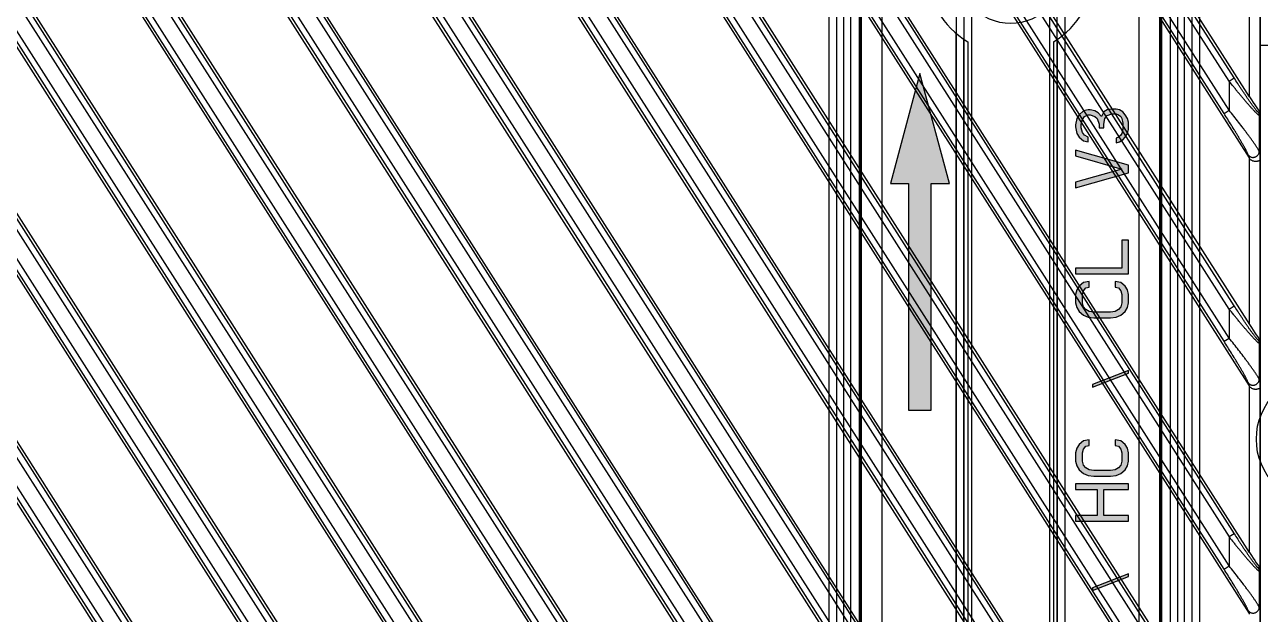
# Model space of a CAD drawing. Header units: millimetres. Extents: x 620 to 19791, y 2539 to 6969.
# Drawn here: x 16945.3 to 17027, y 5399.8 to 5438.8 of the extents above; entities that cross this region are included whole.
import ezdxf

# ---------------------------------------------------------------- set-up
doc = ezdxf.new("R2010")
doc.units = ezdxf.units.MM
doc.layers.add('02___PRT_ALL_AXES', color=7, linetype='Continuous')

# ---------------------------------------------------------------- blocks, each defined once
blk = doc.blocks.new('DTGFH')
at = {"color": 7, "linetype": 'Continuous'}
for p, q in [((9401.048, 4441.2), (9401.048, 4103.7)), ((9326.292, 4440.5), (9395.966, 4331.134)), ((9396.638, 4334.173), (9328.9, 4440.5)), ((9335.896, 4440.5), (9400.314, 4339.384)), ((9400.348, 4343.425), (9338.504, 4440.5)), ((9357.713, 4440.5), (9400.348, 4373.575)), ((9329.403, 4439.363), (9395.024, 4336.36)), ((9399.333, 4344.671), (9339.008, 4439.363)), ((9399.333, 4374.822), (9358.216, 4439.363)), ((9327.511, 4438.935), (9394.351, 4334.016)), ((9327.847, 4439.149), (9394.687, 4334.23)), ((9329.067, 4439.149), (9394.687, 4336.146)), ((9398.661, 4342.327), (9337.115, 4438.935)), ((9398.997, 4342.541), (9337.451, 4439.149)), ((9398.997, 4344.457), (9338.671, 4439.149)), ((9398.997, 4374.607), (9357.88, 4439.149)), ((9271.382, 4436.24), (9397.18, 4238.775)), ((9399.701, 4238.914), (9273.91, 4436.366)), ((9280.986, 4436.24), (9400.314, 4248.932)), ((9400.348, 4252.972), (9283.514, 4436.366)), ((9290.59, 4436.24), (9400.314, 4264.007)), ((9400.348, 4268.048), (9293.118, 4436.366)), ((9300.194, 4436.24), (9400.314, 4279.083)), ((9400.348, 4283.123), (9302.722, 4436.366)), ((9309.798, 4436.24), (9395.966, 4300.983)), ((9396.214, 4304.688), (9312.326, 4436.366)), ((9319.402, 4436.24), (9395.966, 4316.058)), ((9396.638, 4319.098), (9322.523, 4435.435)), ((9272.632, 4434.625), (9396.548, 4240.116)), ((9272.968, 4434.839), (9396.884, 4240.33)), ((9398.105, 4240.33), (9274.188, 4434.839)), ((9398.441, 4240.544), (9274.524, 4435.053)), ((9398.661, 4251.874), (9282.236, 4434.625)), ((9398.997, 4252.088), (9282.572, 4434.839)), ((9398.997, 4254.004), (9283.792, 4434.839)), ((9399.333, 4254.218), (9284.128, 4435.053)), ((9398.661, 4266.95), (9291.84, 4434.625)), ((9398.997, 4267.164), (9292.176, 4434.839)), ((9398.997, 4269.08), (9293.396, 4434.839)), ((9399.333, 4269.294), (9293.733, 4435.053)), ((9398.661, 4282.025), (9301.444, 4434.625)), ((9398.997, 4282.239), (9301.78, 4434.839)), ((9398.997, 4284.155), (9303.001, 4434.839)), ((9399.333, 4284.369), (9303.337, 4435.053)), ((9311.048, 4434.625), (9394.351, 4303.865)), ((9311.384, 4434.839), (9394.687, 4304.079)), ((9312.605, 4434.839), (9394.687, 4305.995)), ((9312.941, 4435.053), (9395.024, 4306.209)), ((9320.652, 4434.625), (9394.351, 4318.94)), ((9320.988, 4434.839), (9394.687, 4319.154)), ((9322.209, 4434.839), (9394.687, 4321.07)), ((9322.545, 4435.053), (9395.024, 4321.285)), ((9398.661, 4372.477), (9372.9, 4412.914)), ((9373.007, 4412.398), (9400.314, 4369.535)), ((9398.997, 4372.691), (9373.236, 4413.128)), ((9398.997, 4357.616), (9365.619, 4410.009)), ((9398.661, 4357.402), (9365.283, 4409.795)), ((9365.311, 4409.403), (9400.314, 4354.46)), ((9367.908, 4409.073), (9399.333, 4359.746)), ((9367.572, 4408.859), (9398.997, 4359.532)), ((9400.348, 4358.5), (9368.287, 4408.826)), ((9398.997, 4389.683), (9390.922, 4402.358)), ((9399.333, 4389.897), (9391.377, 4402.385)), ((9398.661, 4387.553), (9390.157, 4400.901)), ((9398.997, 4387.767), (9390.222, 4401.541)), ((9400.348, 4388.651), (9392.753, 4400.572)), ((9400.348, 4388.651), (9400.348, 4399.639)), ((9391.4, 4398.603), (9400.314, 4384.611)), ((9398.997, 4389.683), (9399.333, 4389.897)), ((9398.997, 4389.683), (9398.997, 4387.767)), ((9398.661, 4387.553), (9398.997, 4387.767)), ((9401.036, 4387.664), (9400.927, 4387.633)), ((9401.048, 4387.436), (9400.989, 4387.419)), ((9400.989, 4387.419), (9400.989, 4385.027)), ((9400.314, 4384.611), (9400.255, 4384.813)), ((9400.348, 4373.575), (9400.348, 4384.564)), ((9401.048, 4384.825), (9400.989, 4385.027)), ((9398.997, 4374.607), (9399.333, 4374.822)), ((9398.997, 4374.607), (9398.997, 4372.691)), ((9398.661, 4372.477), (9398.997, 4372.691)), ((9401.036, 4372.589), (9400.927, 4372.557)), ((9401.048, 4372.361), (9400.989, 4372.343)), ((9400.989, 4372.343), (9400.989, 4369.952)), ((9401.048, 4369.749), (9400.989, 4369.952)), ((9400.314, 4369.535), (9400.255, 4369.738)), ((9400.348, 4358.5), (9400.348, 4369.488)), ((9399.333, 4359.746), (9398.997, 4359.532)), ((9398.997, 4359.532), (9398.997, 4357.616)), ((9398.661, 4357.402), (9398.997, 4357.616)), ((9401.036, 4357.514), (9400.927, 4357.482)), ((9400.989, 4357.268), (9401.048, 4357.285)), ((9400.989, 4357.268), (9400.989, 4354.876)), ((9400.314, 4354.46), (9400.255, 4354.662)), ((9401.048, 4354.674), (9400.989, 4354.876))]:
    blk.add_line(p, q, dxfattribs=at)
for centre, start, end in [((9400.588, 4387.418), 0.12821, 32.37179), ((9400.588, 4372.342), 0.12821, 32.37179), ((9400.588, 4357.267), 0.1282, 32.3718)]:
    blk.add_arc(centre, 0.402, start, end, dxfattribs=at)
for centre, major_axis, ratio, start_param, end_param in [((9400.348, 4388.765), (-0.698, 1.104), 0.046753, -4.638574, -3.259594), ((9400.647, 4384.835), (-0.117, 0.402), 0.954439, -4.415997, -4.276035), ((9400.348, 4373.689), (-0.698, 1.104), 0.046753, -4.638574, -3.259594), ((9400.647, 4369.76), (-0.117, 0.402), 0.954439, -4.415997, -4.276035), ((9400.348, 4358.614), (-0.698, 1.104), 0.046753, -4.638574, -3.259594), ((9400.647, 4354.684), (-0.117, 0.402), 0.954439, -4.415997, -4.276035)]:
    blk.add_ellipse(centre, major_axis=major_axis, ratio=ratio, start_param=start_param, end_param=end_param, dxfattribs=at)
for points, knots in [([(9400.989, 4387.419), (9400.987, 4387.418), (9400.982, 4387.418), (9400.974, 4387.421), (9400.965, 4387.426), (9400.953, 4387.432), (9400.94, 4387.441), (9400.919, 4387.457), (9400.889, 4387.482), (9400.85, 4387.518), (9400.805, 4387.561), (9400.756, 4387.61), (9400.703, 4387.665), (9400.646, 4387.725), (9400.565, 4387.812), (9400.458, 4387.93), (9400.324, 4388.081), (9400.186, 4388.241), (9400.043, 4388.408), (9399.896, 4388.581), (9399.748, 4388.758), (9399.599, 4388.939), (9399.449, 4389.122), (9399.247, 4389.37), (9399.097, 4389.557), (9398.997, 4389.683)], [0, 0, 0, 0, 0.002036, 0.004765, 0.008306, 0.012701, 0.017956, 0.024063, 0.038745, 0.05652, 0.077106, 0.100208, 0.125538, 0.152825, 0.181822, 0.244102, 0.310933, 0.381227, 0.454167, 0.529124, 0.605619, 0.683271, 0.76177, 0.840872, 1, 1, 1, 1]), ([(9400.927, 4387.633), (9400.925, 4387.632), (9400.922, 4387.633), (9400.918, 4387.634), (9400.912, 4387.637), (9400.904, 4387.642), (9400.894, 4387.65), (9400.882, 4387.661), (9400.868, 4387.674), (9400.853, 4387.69), (9400.83, 4387.715), (9400.799, 4387.751), (9400.76, 4387.8), (9400.717, 4387.855), (9400.671, 4387.915), (9400.623, 4387.979), (9400.555, 4388.071), (9400.467, 4388.193), (9400.36, 4388.346), (9400.249, 4388.506), (9400.136, 4388.671), (9400.023, 4388.84), (9399.908, 4389.012), (9399.793, 4389.186), (9399.678, 4389.362), (9399.524, 4389.599), (9399.409, 4389.777), (9399.333, 4389.897)], [0, 0, 0, 0, 0.001988, 0.003277, 0.004801, 0.008605, 0.013451, 0.019328, 0.026206, 0.034036, 0.042764, 0.062675, 0.085465, 0.110691, 0.137955, 0.166932, 0.197336, 0.261568, 0.329268, 0.399486, 0.471568, 0.545042, 0.619552, 0.694837, 0.77068, 0.84692, 1, 1, 1, 1]), ([(9400.255, 4384.813), (9400.253, 4384.819), (9400.249, 4384.832), (9400.238, 4384.86), (9400.221, 4384.902), (9400.196, 4384.957), (9400.166, 4385.018), (9400.132, 4385.086), (9400.081, 4385.184), (9400.01, 4385.315), (9399.918, 4385.48), (9399.82, 4385.653), (9399.716, 4385.832), (9399.608, 4386.016), (9399.497, 4386.203), (9399.344, 4386.457), (9399.147, 4386.778), (9398.907, 4387.165), (9398.743, 4387.423), (9398.661, 4387.553)], [0, 0, 0, 0, 0.005901, 0.012735, 0.028952, 0.048163, 0.069902, 0.093761, 0.1194, 0.174923, 0.234768, 0.297789, 0.363198, 0.430435, 0.499095, 0.568871, 0.710853, 0.85493, 1, 1, 1, 1]), ([(9400.989, 4385.027), (9400.987, 4385.032), (9400.983, 4385.044), (9400.971, 4385.07), (9400.952, 4385.107), (9400.924, 4385.157), (9400.89, 4385.213), (9400.852, 4385.275), (9400.792, 4385.368), (9400.708, 4385.494), (9400.597, 4385.654), (9400.476, 4385.824), (9400.348, 4386.003), (9400.212, 4386.188), (9400.071, 4386.377), (9399.876, 4386.637), (9399.624, 4386.968), (9399.314, 4387.367), (9399.103, 4387.633), (9398.997, 4387.767)], [0, 0, 0, 0, 0.00509, 0.010986, 0.025069, 0.041978, 0.061422, 0.083117, 0.106791, 0.15915, 0.216898, 0.278823, 0.34401, 0.411766, 0.481566, 0.552988, 0.699417, 0.848964, 1, 1, 1, 1]), ([(9401.048, 4387.666), (9401.048, 4387.665), (9401.048, 4387.664), (9401.048, 4387.662), (9401.047, 4387.66), (9401.045, 4387.66), (9401.043, 4387.66), (9401.041, 4387.661), (9401.038, 4387.662), (9401.036, 4387.664), (9401.036, 4387.664)], [0, 0, 0, 0, 0.134296, 0.239838, 0.325336, 0.408088, 0.50825, 0.637794, 0.80127, 1, 1, 1, 1]), ([(9400.255, 4384.813), (9400.266, 4384.796), (9400.292, 4384.764), (9400.338, 4384.723), (9400.39, 4384.689), (9400.448, 4384.664), (9400.509, 4384.648), (9400.572, 4384.642), (9400.636, 4384.646), (9400.698, 4384.659), (9400.758, 4384.681), (9400.813, 4384.713), (9400.863, 4384.752), (9400.906, 4384.798), (9400.941, 4384.85), (9400.968, 4384.906), (9400.984, 4384.966), (9400.989, 4385.007), (9400.989, 4385.027)], [0, 0, 0, 0, 0.061114, 0.122614, 0.184534, 0.246921, 0.309743, 0.372937, 0.436398, 0.5, 0.563602, 0.627063, 0.690257, 0.753079, 0.815466, 0.877386, 0.938886, 1, 1, 1, 1]), ([(9400.348, 4384.564), (9400.364, 4384.545), (9400.398, 4384.511), (9400.456, 4384.468), (9400.519, 4384.435), (9400.584, 4384.411), (9400.649, 4384.396), (9400.713, 4384.389), (9400.772, 4384.388), (9400.827, 4384.392), (9400.869, 4384.399), (9400.901, 4384.406), (9400.928, 4384.413), (9400.953, 4384.42), (9400.976, 4384.427), (9400.991, 4384.432), (9401.004, 4384.435), (9401.016, 4384.437), (9401.026, 4384.437), (9401.035, 4384.434), (9401.041, 4384.428), (9401.046, 4384.419), (9401.048, 4384.407), (9401.048, 4384.399), (9401.048, 4384.394)], [0, 0, 0, 0, 0.092092, 0.18383, 0.274482, 0.363041, 0.448376, 0.529457, 0.605459, 0.675766, 0.739913, 0.769539, 0.797439, 0.847676, 0.869774, 0.889641, 0.907107, 0.922074, 0.934647, 0.945489, 0.956057, 0.968087, 0.982675, 1, 1, 1, 1]), ([(9400.927, 4372.557), (9400.925, 4372.557), (9400.922, 4372.557), (9400.918, 4372.559), (9400.912, 4372.561), (9400.904, 4372.566), (9400.894, 4372.575), (9400.882, 4372.586), (9400.868, 4372.599), (9400.853, 4372.615), (9400.83, 4372.64), (9400.799, 4372.676), (9400.76, 4372.724), (9400.717, 4372.779), (9400.671, 4372.839), (9400.623, 4372.903), (9400.555, 4372.995), (9400.467, 4373.117), (9400.36, 4373.271), (9400.249, 4373.43), (9400.136, 4373.595), (9400.023, 4373.764), (9399.908, 4373.936), (9399.793, 4374.11), (9399.678, 4374.287), (9399.524, 4374.523), (9399.409, 4374.702), (9399.333, 4374.822)], [0, 0, 0, 0, 0.001988, 0.003277, 0.004801, 0.008605, 0.013451, 0.019328, 0.026206, 0.034036, 0.042764, 0.062675, 0.085465, 0.110691, 0.137955, 0.166932, 0.197336, 0.261568, 0.329268, 0.399486, 0.471568, 0.545042, 0.619552, 0.694837, 0.77068, 0.84692, 1, 1, 1, 1]), ([(9400.989, 4372.343), (9400.987, 4372.343), (9400.982, 4372.343), (9400.974, 4372.346), (9400.965, 4372.35), (9400.953, 4372.357), (9400.94, 4372.366), (9400.919, 4372.382), (9400.889, 4372.407), (9400.85, 4372.443), (9400.805, 4372.486), (9400.756, 4372.535), (9400.703, 4372.59), (9400.646, 4372.649), (9400.565, 4372.737), (9400.458, 4372.855), (9400.324, 4373.006), (9400.186, 4373.165), (9400.043, 4373.333), (9399.896, 4373.505), (9399.748, 4373.683), (9399.599, 4373.863), (9399.449, 4374.047), (9399.247, 4374.295), (9399.097, 4374.482), (9398.997, 4374.607)], [0, 0, 0, 0, 0.002036, 0.004765, 0.008306, 0.012701, 0.017956, 0.024063, 0.038745, 0.05652, 0.077106, 0.100208, 0.125538, 0.152825, 0.181822, 0.244102, 0.310933, 0.381227, 0.454167, 0.529124, 0.605619, 0.683271, 0.76177, 0.840872, 1, 1, 1, 1]), ([(9400.255, 4369.738), (9400.253, 4369.744), (9400.249, 4369.756), (9400.238, 4369.785), (9400.221, 4369.826), (9400.196, 4369.881), (9400.166, 4369.943), (9400.132, 4370.01), (9400.081, 4370.109), (9400.01, 4370.24), (9399.918, 4370.405), (9399.82, 4370.578), (9399.716, 4370.757), (9399.608, 4370.94), (9399.497, 4371.127), (9399.344, 4371.381), (9399.147, 4371.702), (9398.907, 4372.089), (9398.743, 4372.348), (9398.661, 4372.477)], [0, 0, 0, 0, 0.005901, 0.012735, 0.028952, 0.048163, 0.069902, 0.093761, 0.1194, 0.174923, 0.234768, 0.297789, 0.363198, 0.430435, 0.499095, 0.568871, 0.710853, 0.85493, 1, 1, 1, 1]), ([(9400.989, 4369.952), (9400.987, 4369.957), (9400.983, 4369.969), (9400.971, 4369.994), (9400.952, 4370.031), (9400.924, 4370.081), (9400.89, 4370.138), (9400.852, 4370.2), (9400.792, 4370.293), (9400.708, 4370.418), (9400.597, 4370.578), (9400.476, 4370.749), (9400.348, 4370.928), (9400.212, 4371.112), (9400.071, 4371.302), (9399.876, 4371.562), (9399.624, 4371.892), (9399.314, 4372.291), (9399.103, 4372.558), (9398.997, 4372.691)], [0, 0, 0, 0, 0.00509, 0.010986, 0.025069, 0.041978, 0.061422, 0.083117, 0.106791, 0.15915, 0.216898, 0.278823, 0.34401, 0.411766, 0.481566, 0.552988, 0.699417, 0.848964, 1, 1, 1, 1]), ([(9401.048, 4372.591), (9401.048, 4372.59), (9401.048, 4372.588), (9401.048, 4372.586), (9401.047, 4372.585), (9401.045, 4372.585), (9401.043, 4372.585), (9401.041, 4372.586), (9401.038, 4372.587), (9401.036, 4372.588), (9401.036, 4372.589)], [0, 0, 0, 0, 0.134296, 0.239838, 0.325336, 0.408088, 0.50825, 0.637794, 0.80127, 1, 1, 1, 1]), ([(9400.255, 4369.738), (9400.266, 4369.721), (9400.292, 4369.689), (9400.338, 4369.647), (9400.39, 4369.614), (9400.448, 4369.589), (9400.509, 4369.573), (9400.572, 4369.567), (9400.636, 4369.57), (9400.698, 4369.584), (9400.758, 4369.606), (9400.813, 4369.637), (9400.863, 4369.676), (9400.906, 4369.722), (9400.941, 4369.774), (9400.968, 4369.831), (9400.984, 4369.89), (9400.989, 4369.931), (9400.989, 4369.952)], [0, 0, 0, 0, 0.061114, 0.122614, 0.184534, 0.246921, 0.309743, 0.372937, 0.436398, 0.5, 0.563602, 0.627063, 0.690257, 0.753079, 0.815466, 0.877386, 0.938886, 1, 1, 1, 1]), ([(9400.348, 4369.488), (9400.364, 4369.47), (9400.398, 4369.436), (9400.456, 4369.393), (9400.519, 4369.36), (9400.584, 4369.336), (9400.649, 4369.321), (9400.713, 4369.313), (9400.772, 4369.312), (9400.827, 4369.317), (9400.869, 4369.324), (9400.901, 4369.33), (9400.928, 4369.337), (9400.953, 4369.345), (9400.976, 4369.352), (9400.991, 4369.356), (9401.004, 4369.359), (9401.016, 4369.361), (9401.026, 4369.361), (9401.035, 4369.358), (9401.041, 4369.352), (9401.046, 4369.343), (9401.048, 4369.332), (9401.048, 4369.324), (9401.048, 4369.319)], [0, 0, 0, 0, 0.092092, 0.18383, 0.274482, 0.363041, 0.448376, 0.529457, 0.605459, 0.675766, 0.739913, 0.769539, 0.797439, 0.847676, 0.869774, 0.889641, 0.907107, 0.922074, 0.934647, 0.945489, 0.956057, 0.968087, 0.982675, 1, 1, 1, 1]), ([(9398.997, 4359.532), (9399.097, 4359.407), (9399.247, 4359.219), (9399.449, 4358.971), (9399.599, 4358.788), (9399.748, 4358.607), (9399.896, 4358.43), (9400.043, 4358.257), (9400.186, 4358.09), (9400.324, 4357.93), (9400.458, 4357.78), (9400.565, 4357.662), (9400.646, 4357.574), (9400.703, 4357.514), (9400.756, 4357.46), (9400.805, 4357.41), (9400.85, 4357.367), (9400.889, 4357.331), (9400.919, 4357.306), (9400.94, 4357.291), (9400.953, 4357.282), (9400.965, 4357.275), (9400.974, 4357.27), (9400.982, 4357.268), (9400.987, 4357.267), (9400.989, 4357.268)], [0, 0, 0, 0, 0.159125, 0.238223, 0.316727, 0.394381, 0.470878, 0.545834, 0.61877, 0.689065, 0.755896, 0.818173, 0.847169, 0.874456, 0.899785, 0.922889, 0.943475, 0.96125, 0.975933, 0.982041, 0.987297, 0.991693, 0.995234, 0.997964, 1, 1, 1, 1]), ([(9399.333, 4359.746), (9399.409, 4359.627), (9399.524, 4359.448), (9399.678, 4359.211), (9399.793, 4359.035), (9399.908, 4358.861), (9400.023, 4358.689), (9400.136, 4358.52), (9400.249, 4358.355), (9400.36, 4358.195), (9400.467, 4358.042), (9400.555, 4357.92), (9400.623, 4357.828), (9400.671, 4357.764), (9400.717, 4357.704), (9400.76, 4357.649), (9400.799, 4357.6), (9400.83, 4357.564), (9400.853, 4357.539), (9400.868, 4357.524), (9400.882, 4357.51), (9400.894, 4357.499), (9400.904, 4357.491), (9400.912, 4357.486), (9400.918, 4357.483), (9400.922, 4357.482), (9400.925, 4357.482), (9400.927, 4357.482)], [0, 0, 0, 0, 0.153079, 0.229318, 0.305164, 0.380451, 0.454965, 0.528436, 0.600519, 0.670738, 0.738434, 0.802663, 0.833068, 0.862042, 0.889307, 0.914531, 0.937321, 0.957232, 0.96596, 0.973791, 0.980669, 0.986547, 0.991394, 0.995199, 0.996723, 0.998012, 1, 1, 1, 1]), ([(9400.989, 4354.876), (9400.987, 4354.882), (9400.983, 4354.893), (9400.971, 4354.919), (9400.952, 4354.956), (9400.924, 4355.006), (9400.89, 4355.062), (9400.852, 4355.124), (9400.792, 4355.217), (9400.708, 4355.343), (9400.597, 4355.503), (9400.476, 4355.673), (9400.348, 4355.852), (9400.212, 4356.037), (9400.071, 4356.227), (9399.876, 4356.487), (9399.624, 4356.817), (9399.314, 4357.216), (9399.103, 4357.482), (9398.997, 4357.616)], [0, 0, 0, 0, 0.00509, 0.010986, 0.025069, 0.041978, 0.061422, 0.083117, 0.106791, 0.15915, 0.216898, 0.278823, 0.34401, 0.411766, 0.481566, 0.552988, 0.699417, 0.848964, 1, 1, 1, 1]), ([(9400.255, 4354.662), (9400.253, 4354.668), (9400.249, 4354.681), (9400.238, 4354.71), (9400.221, 4354.751), (9400.196, 4354.806), (9400.166, 4354.868), (9400.132, 4354.935), (9400.081, 4355.033), (9400.01, 4355.165), (9399.918, 4355.329), (9399.82, 4355.502), (9399.716, 4355.681), (9399.608, 4355.865), (9399.497, 4356.052), (9399.344, 4356.306), (9399.147, 4356.627), (9398.907, 4357.014), (9398.743, 4357.273), (9398.661, 4357.402)], [0, 0, 0, 0, 0.005901, 0.012735, 0.028952, 0.048163, 0.069902, 0.093761, 0.1194, 0.174923, 0.234768, 0.297789, 0.363198, 0.430435, 0.499095, 0.568871, 0.710853, 0.85493, 1, 1, 1, 1]), ([(9401.048, 4357.515), (9401.048, 4357.514), (9401.048, 4357.513), (9401.048, 4357.511), (9401.047, 4357.51), (9401.045, 4357.509), (9401.043, 4357.509), (9401.041, 4357.51), (9401.038, 4357.512), (9401.036, 4357.513), (9401.036, 4357.514)], [0, 0, 0, 0, 0.134296, 0.239838, 0.325336, 0.408088, 0.50825, 0.637794, 0.80127, 1, 1, 1, 1]), ([(9400.255, 4354.662), (9400.266, 4354.645), (9400.292, 4354.613), (9400.338, 4354.572), (9400.39, 4354.538), (9400.448, 4354.513), (9400.509, 4354.498), (9400.572, 4354.491), (9400.636, 4354.495), (9400.698, 4354.508), (9400.758, 4354.531), (9400.813, 4354.562), (9400.863, 4354.601), (9400.906, 4354.647), (9400.941, 4354.699), (9400.968, 4354.755), (9400.984, 4354.815), (9400.989, 4354.856), (9400.989, 4354.876)], [0, 0, 0, 0, 0.061114, 0.122614, 0.184534, 0.246921, 0.309743, 0.372937, 0.436398, 0.5, 0.563602, 0.627063, 0.690257, 0.753079, 0.815466, 0.877386, 0.938886, 1, 1, 1, 1])]:
    blk.add_open_spline(points, degree=3, knots=knots, dxfattribs=at)
blk = doc.blocks.new('*U116')
blk.add_blockref('DTGFH', (-9101.048, -4276.2))
blk = doc.blocks.new('*U117')
at = {"color": 0, "linetype": 'ByBlock', "lineweight": -2, "transparency": 16777216}
blk.add_blockref('*U116', (2400, 1350), dxfattribs=at)
blk = doc.blocks.new('tugj')
at = {"color": 7, "linetype": 'Continuous', "lineweight": 25}
for p, q in [((12305.543, 5107.475), (12306.268, 5107.475)), ((12305.543, 4868.256), (12305.543, 5107.475))]:
    blk.add_line(p, q, dxfattribs=at)
blk.add_open_spline([(12305.543, 5107.475), (12305.543, 5108.052), (12305.543, 5109.245), (12305.543, 5110.823), (12305.543, 5112.002), (12305.543, 5112.288), (12305.543, 5112.426)], degree=3, knots=[0, 0, 0, 0, 0.241826, 0.5, 0.758174, 1, 1, 1, 1], dxfattribs=at)
blk = doc.blocks.new('*U204')
blk.add_blockref('tugj', (-12530.543, -4991.113))
blk = doc.blocks.new('*U205')
at = {"color": 0, "linetype": 'ByBlock', "lineweight": -2, "transparency": 16777216}
blk.add_blockref('*U204', (0, 1350), dxfattribs=at)
blk = doc.blocks.new('rygj')
at = {"lineweight": 5, "true_color": 0x139b48}
h = blk.add_hatch(color=114, dxfattribs=at)
h.dxf.hatch_style = 1
h.paths.add_polyline_path([(5043.778, 3168.396), (5043.778, 3166.896), (5058.778, 3166.896), (5058.778, 3165.696), (5066.055, 3167.646), (5058.778, 3169.596), (5058.778, 3168.396)])
h = blk.add_hatch(color=114, dxfattribs=at)
h.dxf.hatch_style = 1
h.paths.add_polyline_path([(5052.292, 3156.452), (5052.23, 3156.825), (5051.982, 3157.123), (5051.734, 3157.271), (5051.424, 3157.346), (5050.866, 3157.346), (5050.556, 3157.271), (5050.308, 3157.123), (5050.061, 3156.825), (5049.937, 3156.527), (5049.875, 3156.154), (5049.875, 3155.037), (5049.937, 3154.665), (5050.061, 3154.367), (5050.308, 3154.069), (5050.556, 3153.92), (5050.866, 3153.846), (5051.424, 3153.846), (5051.734, 3153.92), (5051.982, 3154.069), (5052.23, 3154.367), (5052.292, 3154.74), (5051.92, 3154.74), (5051.858, 3154.516), (5051.672, 3154.367), (5051.424, 3154.293), (5050.866, 3154.293), (5050.618, 3154.367), (5050.432, 3154.516), (5050.308, 3154.74), (5050.247, 3155.037), (5050.247, 3156.154), (5050.308, 3156.452), (5050.432, 3156.676), (5050.618, 3156.825), (5050.866, 3156.899), (5051.424, 3156.899), (5051.672, 3156.825), (5051.858, 3156.676), (5051.92, 3156.452)])
h.paths.add_polyline_path([(5063.634, 3156.527), (5063.572, 3156.825), (5063.324, 3157.123), (5063.076, 3157.271), (5062.642, 3157.346), (5062.518, 3157.346), (5062.085, 3157.271), (5061.837, 3157.123), (5061.589, 3156.825), (5061.527, 3156.527), (5061.837, 3156.527), (5061.961, 3156.75), (5062.147, 3156.899), (5062.456, 3156.974), (5062.704, 3156.974), (5063.014, 3156.899), (5063.2, 3156.75), (5063.324, 3156.527), (5063.324, 3156.378), (5063.2, 3156.08), (5063.076, 3155.931), (5062.704, 3155.782), (5062.456, 3155.782), (5062.456, 3155.484), (5062.704, 3155.484), (5063.076, 3155.41), (5063.262, 3155.261), (5063.386, 3154.963), (5063.386, 3154.665), (5063.324, 3154.516), (5063.2, 3154.367), (5063.076, 3154.293), (5062.766, 3154.218), (5062.394, 3154.218), (5062.085, 3154.293), (5061.961, 3154.367), (5061.837, 3154.516), (5061.775, 3154.665), (5061.465, 3154.665), (5061.527, 3154.442), (5061.651, 3154.218), (5061.837, 3154.069), (5062.085, 3153.92), (5062.332, 3153.846), (5062.828, 3153.846), (5063.076, 3153.92), (5063.324, 3154.069), (5063.51, 3154.218), (5063.634, 3154.442), (5063.696, 3154.665), (5063.696, 3154.963), (5063.634, 3155.261), (5063.51, 3155.484), (5063.2, 3155.633), (5063.448, 3155.857), (5063.572, 3156.08), (5063.634, 3156.378)])
h.paths.add_polyline_path([(5060.597, 3157.346), (5059.729, 3154.293), (5058.862, 3157.346), (5058.49, 3157.346), (5059.481, 3153.846), (5059.977, 3153.846), (5060.969, 3157.346)])
h.paths.add_polyline_path([(5055.019, 3153.846), (5055.019, 3154.293), (5053.16, 3154.293), (5053.16, 3157.346), (5052.788, 3157.346), (5052.788, 3153.846)])
h.paths.add_polyline_path([(5041.817, 3156.452), (5041.755, 3156.825), (5041.507, 3157.123), (5041.26, 3157.271), (5040.95, 3157.346), (5040.392, 3157.346), (5040.082, 3157.271), (5039.834, 3157.123), (5039.586, 3156.825), (5039.462, 3156.527), (5039.4, 3156.154), (5039.4, 3155.037), (5039.462, 3154.665), (5039.586, 3154.367), (5039.834, 3154.069), (5040.082, 3153.92), (5040.392, 3153.846), (5040.95, 3153.846), (5041.26, 3153.92), (5041.507, 3154.069), (5041.755, 3154.367), (5041.817, 3154.74), (5041.445, 3154.74), (5041.383, 3154.516), (5041.198, 3154.367), (5040.95, 3154.293), (5040.392, 3154.293), (5040.144, 3154.367), (5039.958, 3154.516), (5039.834, 3154.74), (5039.772, 3155.037), (5039.772, 3156.154), (5039.834, 3156.452), (5039.958, 3156.676), (5040.144, 3156.825), (5040.392, 3156.899), (5040.95, 3156.899), (5041.198, 3156.825), (5041.383, 3156.676), (5041.445, 3156.452)])
h.paths.add_polyline_path([(5016.902, 3156.154), (5016.84, 3156.527), (5016.716, 3156.825), (5016.468, 3157.123), (5016.22, 3157.271), (5015.91, 3157.346), (5015.414, 3157.346), (5015.104, 3157.271), (5014.856, 3157.123), (5014.608, 3156.825), (5014.485, 3156.527), (5014.423, 3156.154), (5014.423, 3155.037), (5014.485, 3154.665), (5014.608, 3154.367), (5014.856, 3154.069), (5015.104, 3153.92), (5015.414, 3153.846), (5015.91, 3153.846), (5016.22, 3153.92), (5016.468, 3154.069), (5016.716, 3154.367), (5016.84, 3154.665), (5016.902, 3155.037)])
h.paths.add_polyline_path([(5028.368, 3156.527), (5028.306, 3156.825), (5028.058, 3157.123), (5027.81, 3157.271), (5027.438, 3157.346), (5027.19, 3157.346), (5026.756, 3157.271), (5026.508, 3157.123), (5026.261, 3156.825), (5026.199, 3156.527), (5026.508, 3156.527), (5026.632, 3156.75), (5026.818, 3156.899), (5027.128, 3156.974), (5027.376, 3156.974), (5027.686, 3156.899), (5027.872, 3156.75), (5027.996, 3156.527), (5027.996, 3156.378), (5027.872, 3156.08), (5026.137, 3154.218), (5026.137, 3153.846), (5028.368, 3153.846), (5028.368, 3154.218), (5026.632, 3154.218), (5028.182, 3155.857), (5028.306, 3156.08), (5028.368, 3156.378)])
h.paths.add_polyline_path([(5046.404, 3153.846), (5045.474, 3156.229), (5045.288, 3156.229), (5046.218, 3153.846)])
h.paths.add_polyline_path([(5025.269, 3157.346), (5024.401, 3154.293), (5023.533, 3157.346), (5023.162, 3157.346), (5024.153, 3153.846), (5024.649, 3153.846), (5025.641, 3157.346)])
h.paths.add_polyline_path([(5038.904, 3153.846), (5038.904, 3157.346), (5038.532, 3157.346), (5038.532, 3155.931), (5036.797, 3155.931), (5036.797, 3157.346), (5036.425, 3157.346), (5036.425, 3153.846), (5036.797, 3153.846), (5036.797, 3155.484), (5038.532, 3155.484), (5038.532, 3153.846)])
h.paths.add_polyline_path([(5019.691, 3156.229), (5019.691, 3156.527), (5019.629, 3156.75), (5019.443, 3157.048), (5019.195, 3157.271), (5018.885, 3157.346), (5017.398, 3157.346), (5017.398, 3153.846), (5018.885, 3153.846), (5019.195, 3153.92), (5019.443, 3154.144), (5019.629, 3154.442), (5019.691, 3154.665), (5019.691, 3155.037), (5019.629, 3155.261), (5019.443, 3155.559), (5019.319, 3155.633), (5019.443, 3155.708), (5019.629, 3156.005)])
h.paths.add_polyline_path([(5019.319, 3154.963), (5019.319, 3154.74), (5019.257, 3154.516), (5019.133, 3154.367), (5018.947, 3154.293), (5017.769, 3154.293), (5017.769, 3155.41), (5018.947, 3155.41), (5019.133, 3155.335), (5019.257, 3155.186)], flags=16)
h.paths.add_polyline_path([(5019.319, 3156.452), (5019.319, 3156.303), (5019.257, 3156.08), (5019.133, 3155.931), (5018.947, 3155.857), (5017.769, 3155.857), (5017.769, 3156.899), (5018.947, 3156.899), (5019.133, 3156.825), (5019.257, 3156.676)], flags=16)
h.paths.add_polyline_path([(5016.53, 3156.154), (5016.53, 3155.037), (5016.468, 3154.74), (5016.344, 3154.516), (5016.158, 3154.367), (5015.91, 3154.293), (5015.414, 3154.293), (5015.166, 3154.367), (5014.98, 3154.516), (5014.856, 3154.74), (5014.794, 3155.037), (5014.794, 3156.154), (5014.856, 3156.452), (5014.98, 3156.676), (5015.166, 3156.825), (5015.414, 3156.899), (5015.91, 3156.899), (5016.158, 3156.825), (5016.344, 3156.676), (5016.468, 3156.452)], flags=16)
h.paths.add_polyline_path([(5011.881, 3155.037), (5011.881, 3156.154), (5011.943, 3156.452), (5012.067, 3156.676), (5012.253, 3156.825), (5012.501, 3156.899), (5013.059, 3156.899), (5013.307, 3156.825), (5013.493, 3156.676), (5013.555, 3156.452), (5013.927, 3156.452), (5013.865, 3156.825), (5013.617, 3157.123), (5013.369, 3157.271), (5013.059, 3157.346), (5012.501, 3157.346), (5012.191, 3157.271), (5011.943, 3157.123), (5011.695, 3156.825), (5011.572, 3156.527), (5011.51, 3156.154), (5011.51, 3155.037), (5011.572, 3154.665), (5011.695, 3154.367), (5011.943, 3154.069), (5012.191, 3153.92), (5012.501, 3153.846), (5013.059, 3153.846), (5013.369, 3153.92), (5013.617, 3154.069), (5013.865, 3154.367), (5013.927, 3154.74), (5013.555, 3154.74), (5013.493, 3154.516), (5013.307, 3154.367), (5013.059, 3154.293), (5012.501, 3154.293), (5012.253, 3154.367), (5012.067, 3154.516), (5011.943, 3154.74)])
h.paths.add_polyline_path([(5011.014, 3153.846), (5011.014, 3154.293), (5009.154, 3154.293), (5009.154, 3157.346), (5008.782, 3157.346), (5008.782, 3153.846)])
h.paths.add_polyline_path([(5032.954, 3153.846), (5032.025, 3156.229), (5031.839, 3156.229), (5032.768, 3153.846)])
h.paths.add_polyline_path([(5006.427, 3155.633), (5006.427, 3157.346), (5006.055, 3157.346), (5006.055, 3153.846), (5006.427, 3153.846), (5006.427, 3155.037), (5006.861, 3155.559), (5007.791, 3153.846), (5008.287, 3153.846), (5007.171, 3155.931), (5008.287, 3157.346), (5007.791, 3157.346)])
at = {"color": 114, "linetype": 'Continuous', "true_color": 0x139b48}
for p, q in [((4442.055, 3171.646), (5101.055, 3171.646)), ((4442.055, 3170.146), (5101.055, 3170.146)), ((5066.055, 3167.646), (5058.778, 3169.596)), ((5058.778, 3169.596), (5058.778, 3168.396)), ((5058.778, 3168.396), (5043.778, 3168.396)), ((5043.778, 3168.396), (5043.778, 3166.896)), ((5058.778, 3165.696), (5066.055, 3167.646)), ((5043.778, 3166.896), (5058.778, 3166.896)), ((5058.778, 3166.896), (5058.778, 3165.696)), ((4495.013, 3165.246), (5068.697, 3165.246)), ((4495.398, 3164.746), (5068.312, 3164.746)), ((4495.398, 3158.546), (5068.312, 3158.546)), ((4495.013, 3158.046), (5068.697, 3158.046)), ((5036.797, 3157.346), (5036.425, 3157.346)), ((5036.425, 3157.346), (5036.425, 3153.846)), ((5036.797, 3155.931), (5036.797, 3157.346)), ((5038.904, 3157.346), (5038.532, 3157.346)), ((5038.532, 3157.346), (5038.532, 3155.931)), ((5038.904, 3153.846), (5038.904, 3157.346)), ((5040.082, 3157.271), (5039.834, 3157.123)), ((5040.392, 3157.346), (5040.082, 3157.271)), ((5040.95, 3157.346), (5040.392, 3157.346)), ((5041.26, 3157.271), (5040.95, 3157.346)), ((5041.507, 3157.123), (5041.26, 3157.271)), ((5050.556, 3157.271), (5050.308, 3157.123)), ((5050.866, 3157.346), (5050.556, 3157.271)), ((5051.424, 3157.346), (5050.866, 3157.346)), ((5051.734, 3157.271), (5051.424, 3157.346)), ((5051.982, 3157.123), (5051.734, 3157.271)), ((5053.16, 3157.346), (5052.788, 3157.346)), ((5052.788, 3157.346), (5052.788, 3153.846)), ((5053.16, 3154.293), (5053.16, 3157.346)), ((5058.862, 3157.346), (5058.49, 3157.346)), ((5058.49, 3157.346), (5059.481, 3153.846)), ((5059.729, 3154.293), (5058.862, 3157.346)), ((5060.597, 3157.346), (5059.729, 3154.293)), ((5059.977, 3153.846), (5060.969, 3157.346)), ((5060.969, 3157.346), (5060.597, 3157.346)), ((5062.085, 3157.271), (5061.837, 3157.123)), ((5062.518, 3157.346), (5062.085, 3157.271)), ((5062.642, 3157.346), (5062.518, 3157.346)), ((5063.076, 3157.271), (5062.642, 3157.346)), ((5063.324, 3157.123), (5063.076, 3157.271)), ((5039.462, 3156.527), (5039.4, 3156.154)), ((5039.586, 3156.825), (5039.462, 3156.527)), ((5039.834, 3157.123), (5039.586, 3156.825)), ((5039.772, 3156.154), (5039.834, 3156.452)), ((5039.834, 3156.452), (5039.958, 3156.676)), ((5039.958, 3156.676), (5040.144, 3156.825)), ((5040.144, 3156.825), (5040.392, 3156.899)), ((5040.392, 3156.899), (5040.95, 3156.899)), ((5040.95, 3156.899), (5041.198, 3156.825)), ((5041.198, 3156.825), (5041.383, 3156.676)), ((5041.383, 3156.676), (5041.445, 3156.452)), ((5041.445, 3156.452), (5041.817, 3156.452)), ((5041.755, 3156.825), (5041.507, 3157.123)), ((5041.817, 3156.452), (5041.755, 3156.825)), ((5049.937, 3156.527), (5049.875, 3156.154)), ((5050.061, 3156.825), (5049.937, 3156.527)), ((5050.308, 3157.123), (5050.061, 3156.825)), ((5050.247, 3156.154), (5050.308, 3156.452)), ((5050.308, 3156.452), (5050.432, 3156.676)), ((5050.432, 3156.676), (5050.618, 3156.825)), ((5050.618, 3156.825), (5050.866, 3156.899)), ((5050.866, 3156.899), (5051.424, 3156.899)), ((5051.424, 3156.899), (5051.672, 3156.825)), ((5051.672, 3156.825), (5051.858, 3156.676)), ((5051.858, 3156.676), (5051.92, 3156.452)), ((5051.92, 3156.452), (5052.292, 3156.452)), ((5052.23, 3156.825), (5051.982, 3157.123)), ((5052.292, 3156.452), (5052.23, 3156.825)), ((5061.589, 3156.825), (5061.527, 3156.527)), ((5061.527, 3156.527), (5061.837, 3156.527)), ((5061.837, 3157.123), (5061.589, 3156.825)), ((5061.837, 3156.527), (5061.961, 3156.75)), ((5061.961, 3156.75), (5062.147, 3156.899)), ((5062.147, 3156.899), (5062.456, 3156.974)), ((5062.456, 3156.974), (5062.704, 3156.974)), ((5062.704, 3156.974), (5063.014, 3156.899)), ((5063.014, 3156.899), (5063.2, 3156.75)), ((5063.2, 3156.75), (5063.324, 3156.527)), ((5063.572, 3156.825), (5063.324, 3157.123)), ((5063.324, 3156.527), (5063.324, 3156.378)), ((5063.634, 3156.527), (5063.572, 3156.825)), ((5063.634, 3156.378), (5063.634, 3156.527)), ((5032.025, 3156.229), (5031.839, 3156.229)), ((5031.839, 3156.229), (5032.768, 3153.846)), ((5032.954, 3153.846), (5032.025, 3156.229)), ((5038.532, 3155.931), (5036.797, 3155.931)), ((5039.4, 3156.154), (5039.4, 3155.037)), ((5039.772, 3155.037), (5039.772, 3156.154)), ((5045.474, 3156.229), (5045.288, 3156.229)), ((5045.288, 3156.229), (5046.218, 3153.846)), ((5046.404, 3153.846), (5045.474, 3156.229)), ((5049.875, 3156.154), (5049.875, 3155.037)), ((5050.247, 3155.037), (5050.247, 3156.154)), ((5062.704, 3155.782), (5062.456, 3155.782)), ((5062.456, 3155.782), (5062.456, 3155.484)), ((5063.076, 3155.931), (5062.704, 3155.782)), ((5063.2, 3156.08), (5063.076, 3155.931)), ((5063.324, 3156.378), (5063.2, 3156.08)), ((5063.2, 3155.633), (5063.448, 3155.857)), ((5063.51, 3155.484), (5063.2, 3155.633)), ((5063.448, 3155.857), (5063.572, 3156.08)), ((5063.572, 3156.08), (5063.634, 3156.378)), ((5036.797, 3155.484), (5038.532, 3155.484)), ((5036.797, 3153.846), (5036.797, 3155.484)), ((5038.532, 3155.484), (5038.532, 3153.846)), ((5039.4, 3155.037), (5039.462, 3154.665)), ((5039.834, 3154.74), (5039.772, 3155.037)), ((5049.875, 3155.037), (5049.937, 3154.665)), ((5050.308, 3154.74), (5050.247, 3155.037)), ((5062.456, 3155.484), (5062.704, 3155.484)), ((5062.704, 3155.484), (5063.076, 3155.41)), ((5063.076, 3155.41), (5063.262, 3155.261)), ((5063.262, 3155.261), (5063.386, 3154.963)), ((5063.386, 3154.963), (5063.386, 3154.665)), ((5063.634, 3155.261), (5063.51, 3155.484)), ((5063.696, 3154.963), (5063.634, 3155.261)), ((5063.696, 3154.665), (5063.696, 3154.963)), ((5039.462, 3154.665), (5039.586, 3154.367)), ((5039.586, 3154.367), (5039.834, 3154.069)), ((5039.958, 3154.516), (5039.834, 3154.74)), ((5039.834, 3154.069), (5040.082, 3153.92)), ((5040.144, 3154.367), (5039.958, 3154.516)), ((5040.392, 3154.293), (5040.144, 3154.367)), ((5040.95, 3154.293), (5040.392, 3154.293)), ((5041.198, 3154.367), (5040.95, 3154.293)), ((5041.383, 3154.516), (5041.198, 3154.367)), ((5041.26, 3153.92), (5041.507, 3154.069)), ((5041.445, 3154.74), (5041.383, 3154.516)), ((5041.817, 3154.74), (5041.445, 3154.74)), ((5041.507, 3154.069), (5041.755, 3154.367)), ((5041.755, 3154.367), (5041.817, 3154.74)), ((5049.937, 3154.665), (5050.061, 3154.367)), ((5050.061, 3154.367), (5050.308, 3154.069)), ((5050.432, 3154.516), (5050.308, 3154.74)), ((5050.308, 3154.069), (5050.556, 3153.92)), ((5050.618, 3154.367), (5050.432, 3154.516)), ((5050.866, 3154.293), (5050.618, 3154.367)), ((5051.424, 3154.293), (5050.866, 3154.293)), ((5051.672, 3154.367), (5051.424, 3154.293)), ((5051.858, 3154.516), (5051.672, 3154.367)), ((5051.734, 3153.92), (5051.982, 3154.069)), ((5051.92, 3154.74), (5051.858, 3154.516)), ((5052.292, 3154.74), (5051.92, 3154.74)), ((5051.982, 3154.069), (5052.23, 3154.367)), ((5052.23, 3154.367), (5052.292, 3154.74)), ((5055.019, 3154.293), (5053.16, 3154.293)), ((5055.019, 3153.846), (5055.019, 3154.293)), ((5061.775, 3154.665), (5061.465, 3154.665)), ((5061.465, 3154.665), (5061.527, 3154.442)), ((5061.527, 3154.442), (5061.651, 3154.218)), ((5061.651, 3154.218), (5061.837, 3154.069)), ((5061.837, 3154.516), (5061.775, 3154.665)), ((5061.961, 3154.367), (5061.837, 3154.516)), ((5061.837, 3154.069), (5062.085, 3153.92)), ((5062.085, 3154.293), (5061.961, 3154.367)), ((5062.394, 3154.218), (5062.085, 3154.293)), ((5062.766, 3154.218), (5062.394, 3154.218)), ((5063.076, 3154.293), (5062.766, 3154.218)), ((5063.2, 3154.367), (5063.076, 3154.293)), ((5063.076, 3153.92), (5063.324, 3154.069)), ((5063.324, 3154.516), (5063.2, 3154.367)), ((5063.386, 3154.665), (5063.324, 3154.516)), ((5063.324, 3154.069), (5063.51, 3154.218)), ((5063.51, 3154.218), (5063.634, 3154.442)), ((5063.634, 3154.442), (5063.696, 3154.665)), ((5032.768, 3153.846), (5032.954, 3153.846)), ((5036.425, 3153.846), (5036.797, 3153.846)), ((5038.532, 3153.846), (5038.904, 3153.846)), ((5040.082, 3153.92), (5040.392, 3153.846)), ((5040.392, 3153.846), (5040.95, 3153.846)), ((5040.95, 3153.846), (5041.26, 3153.92)), ((5046.218, 3153.846), (5046.404, 3153.846)), ((5050.556, 3153.92), (5050.866, 3153.846)), ((5050.866, 3153.846), (5051.424, 3153.846)), ((5051.424, 3153.846), (5051.734, 3153.92)), ((5052.788, 3153.846), (5055.019, 3153.846)), ((5059.481, 3153.846), (5059.977, 3153.846)), ((5062.085, 3153.92), (5062.332, 3153.846)), ((5062.332, 3153.846), (5062.828, 3153.846)), ((5062.828, 3153.846), (5063.076, 3153.92)), ((4442.055, 3153.146), (5101.055, 3153.146)), ((4442.055, 3151.646), (5101.055, 3151.646))]:
    blk.add_line(p, q, dxfattribs=at)
at = {"layer": '02___PRT_ALL_AXES', "color": 114, "linetype": 'Continuous', "true_color": 0x139b48}
for p, q in [((5068.145, 3164.485), (4464.566, 3164.485)), ((5068.145, 3158.807), (4464.566, 3158.807))]:
    blk.add_line(p, q, dxfattribs=at)
for start, end in [(31.08062, 148.91938), (211.08062, 328.91938)]:
    blk.add_arc((5072.855, 3161.646), 5.5, start, end, dxfattribs=at)
blk = doc.blocks.new('ERTFHGJ')
at = {"color": 40, "linetype": 'Continuous', "true_color": 0xf8d731}
for p, q in [((8878.457, 3617.77), (8878.457, 3696.77)), ((8925.457, 3696.77), (8878.457, 3696.77)), ((8879.457, 3617.77), (8879.457, 3696.77)), ((8900.957, 3696.77), (8900.957, 3617.77)), ((8901.457, 3617.77), (8901.457, 3696.77)), ((8901.957, 3617.77), (8901.957, 3696.77)), ((8902.402, 3617.77), (8902.402, 3696.77)), ((8902.874, 3617.77), (8902.874, 3696.77)), ((8903.457, 3617.77), (8903.457, 3696.77)), ((8903.537, 3696.77), (8903.537, 3617.77)), ((8903.598, 3617.77), (8903.598, 3696.77)), ((8909.882, 3696.77), (8909.882, 3617.77)), ((8910.382, 3617.77), (8910.382, 3696.77)), ((8910.882, 3690.641), (8910.882, 3696.77)), ((8916.032, 3690.641), (8916.032, 3696.77)), ((8916.532, 3617.77), (8916.532, 3696.77)), ((8917.032, 3617.77), (8917.032, 3696.77)), ((8923.315, 3617.77), (8923.315, 3696.77)), ((8923.377, 3696.77), (8923.377, 3617.77)), ((8923.457, 3617.77), (8923.457, 3696.77)), ((8924.039, 3696.77), (8924.039, 3617.77)), ((8924.511, 3696.77), (8924.511, 3617.77)), ((8924.957, 3617.77), (8924.957, 3696.77)), ((8925.457, 3617.77), (8925.457, 3696.77)), ((8910.882, 3685.9), (8910.882, 3628.641)), ((8916.032, 3628.641), (8916.032, 3685.9)), ((8892.957, 3661.52), (8887.957, 3661.52)), ((8887.957, 3653.02), (8892.957, 3653.02)), ((8910.882, 3617.77), (8910.882, 3623.9)), ((8916.032, 3617.77), (8916.032, 3623.9)), ((8925.457, 3617.77), (8878.457, 3617.77))]:
    blk.add_line(p, q, dxfattribs=at)
for centre in [(8913.457, 3688.27), (8913.457, 3626.27)]:
    blk.add_circle(centre, 2.7, dxfattribs=at)
for centre, radius, start, end in [((8913.457, 3688.27), 3.5, 42.63239, 137.36761), ((8913.457, 3688.27), 3.5, 222.63239, 317.36761), ((8887.957, 3657.27), 4.25, 90, 270), ((8892.957, 3657.27), 4.25, 270, 90), ((8913.457, 3626.27), 3.5, 42.63239, 137.36761), ((8913.457, 3626.27), 3.5, 222.63239, 317.36761)]:
    blk.add_arc(centre, radius, start, end, dxfattribs=at)
for points, knots in [([(8910.387, 3688.27), (8910.387, 3688.375), (8910.388, 3688.583), (8910.395, 3688.895), (8910.413, 3689.203), (8910.446, 3689.508), (8910.5, 3689.808), (8910.568, 3690.054), (8910.639, 3690.245), (8910.704, 3690.385), (8910.783, 3690.519), (8910.846, 3690.602), (8910.882, 3690.641)], [0, 0, 0, 0, 0.127092, 0.253318, 0.378322, 0.502266, 0.625619, 0.749056, 0.811111, 0.873552, 0.936512, 1, 1, 1, 1]), ([(8916.032, 3690.641), (8916.067, 3690.602), (8916.131, 3690.519), (8916.209, 3690.385), (8916.274, 3690.245), (8916.346, 3690.054), (8916.413, 3689.808), (8916.467, 3689.508), (8916.5, 3689.203), (8916.518, 3688.895), (8916.526, 3688.583), (8916.527, 3688.375), (8916.527, 3688.27)], [0, 0, 0, 0, 0.063487, 0.126447, 0.188887, 0.250942, 0.37438, 0.497732, 0.621676, 0.746681, 0.872907, 1, 1, 1, 1]), ([(8910.882, 3685.9), (8910.846, 3685.938), (8910.783, 3686.021), (8910.704, 3686.156), (8910.639, 3686.296), (8910.567, 3686.487), (8910.5, 3686.733), (8910.446, 3687.033), (8910.413, 3687.338), (8910.395, 3687.646), (8910.388, 3687.957), (8910.387, 3688.166), (8910.387, 3688.27)], [0, 0, 0, 0, 0.063495, 0.126469, 0.188905, 0.250963, 0.374396, 0.497744, 0.621683, 0.746682, 0.87291, 1, 1, 1, 1]), ([(8916.527, 3688.27), (8916.527, 3688.166), (8916.526, 3687.957), (8916.518, 3687.646), (8916.5, 3687.338), (8916.467, 3687.033), (8916.413, 3686.733), (8916.346, 3686.487), (8916.274, 3686.296), (8916.209, 3686.156), (8916.131, 3686.021), (8916.067, 3685.938), (8916.032, 3685.9)], [0, 0, 0, 0, 0.127092, 0.253319, 0.378323, 0.502267, 0.62562, 0.749057, 0.811112, 0.873553, 0.936512, 1, 1, 1, 1]), ([(8910.387, 3626.27), (8910.387, 3626.375), (8910.388, 3626.583), (8910.395, 3626.895), (8910.413, 3627.203), (8910.446, 3627.508), (8910.5, 3627.808), (8910.568, 3628.054), (8910.639, 3628.245), (8910.704, 3628.385), (8910.783, 3628.519), (8910.846, 3628.602), (8910.882, 3628.641)], [0, 0, 0, 0, 0.127092, 0.253318, 0.378322, 0.502266, 0.625619, 0.749056, 0.811111, 0.873552, 0.936512, 1, 1, 1, 1]), ([(8916.032, 3628.641), (8916.067, 3628.602), (8916.131, 3628.519), (8916.209, 3628.385), (8916.274, 3628.245), (8916.346, 3628.054), (8916.413, 3627.808), (8916.467, 3627.508), (8916.5, 3627.203), (8916.518, 3626.895), (8916.526, 3626.583), (8916.527, 3626.375), (8916.527, 3626.27)], [0, 0, 0, 0, 0.063487, 0.126447, 0.188887, 0.250942, 0.37438, 0.497732, 0.621676, 0.746681, 0.872907, 1, 1, 1, 1]), ([(8910.882, 3623.9), (8910.846, 3623.938), (8910.783, 3624.021), (8910.704, 3624.156), (8910.639, 3624.296), (8910.567, 3624.487), (8910.5, 3624.733), (8910.446, 3625.033), (8910.413, 3625.338), (8910.395, 3625.646), (8910.388, 3625.957), (8910.387, 3626.166), (8910.387, 3626.27)], [0, 0, 0, 0, 0.063495, 0.126469, 0.188905, 0.250963, 0.374396, 0.497744, 0.621683, 0.746682, 0.87291, 1, 1, 1, 1]), ([(8916.527, 3626.27), (8916.527, 3626.166), (8916.526, 3625.957), (8916.518, 3625.646), (8916.5, 3625.338), (8916.467, 3625.033), (8916.413, 3624.733), (8916.346, 3624.487), (8916.274, 3624.296), (8916.209, 3624.156), (8916.131, 3624.021), (8916.067, 3623.938), (8916.032, 3623.9)], [0, 0, 0, 0, 0.127092, 0.253319, 0.378323, 0.502267, 0.62562, 0.749057, 0.811112, 0.873553, 0.936512, 1, 1, 1, 1])]:
    blk.add_open_spline(points, degree=3, knots=knots, dxfattribs=at)
blk = doc.blocks.new('ryfh')
at = {"rotation": 90}
blk.add_blockref('rygj', (11445.273, 369.859), dxfattribs=at)
at = {"xscale": -1}
blk.add_blockref('ERTFHGJ', (17197.083, 1754.444), dxfattribs=at)

msp = doc.modelspace()

# ---------------------------------------------------------------- block references
for name, p in [('*U117', (14326.96016, 3971.56341)), ('*U205', (17251.96016, 3971.06063)), ('ryfh', (8726.83352, -0.35097))]:
    msp.add_blockref(name, p)

doc.saveas('drawing.dxf')
